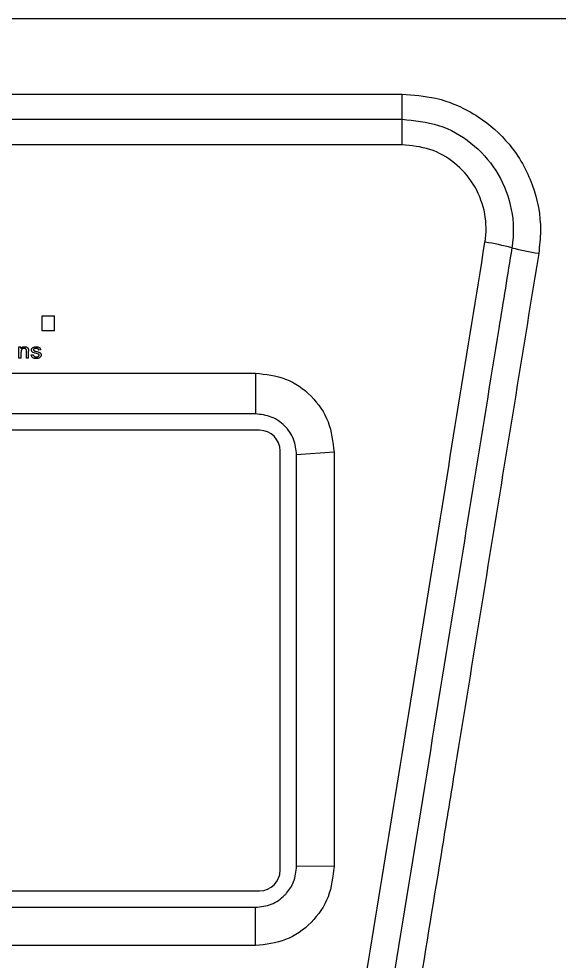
# Model space of a CAD drawing. Extents: x 150 to 4150, y 50 to 2920.
# Drawn here: x 1059.5 to 1125.2, y 1731.1 to 1845.7 of the extents above; entities that cross this region are included whole.
import ezdxf

# ---------------------------------------------------------------- set-up
doc = ezdxf.new("R2010")
doc.units = 0
doc.header["$LTSCALE"] = 10
doc.linetypes.add('SLD-KATı', pattern=[0])
doc.layers.get('0').update_dxf_attribs({"linetype": 'CONTINUOUS'})

msp = doc.modelspace()

# ---------------------------------------------------------------- linework, layer by layer
at = {"color": 7, "linetype": 'SLD-KATı'}
for p, q in [((1130.78, 1845.7), (910.78, 1845.7)), ((935.47, 1836.54), (1106.1, 1836.54)), ((1106.1, 1833.49), (1106.1, 1836.54)), ((935.47, 1833.49), (1106.1, 1833.49)), ((1106.1, 1830.38), (1106.1, 1833.49)), ((1106.1, 1830.38), (935.47, 1830.38)), ((1062.33, 1809.58), (1063.83, 1809.58)), ((1062.33, 1807.76), (1062.33, 1809.58)), ((1063.83, 1807.76), (1063.83, 1809.58)), ((1063.83, 1807.76), (1062.33, 1807.76)), ((1059.52, 1805.81), (1059.75, 1805.81)), ((1059.52, 1804.42), (1059.52, 1805.81)), ((1059.75, 1805.61), (1059.75, 1805.81)), ((1059.77, 1804.42), (1059.77, 1805.18)), ((1060.45, 1804.42), (1060.45, 1805.26)), ((1060.7, 1804.42), (1060.7, 1805.27)), ((1061, 1804.84), (1061.25, 1804.86)), ((1061.9, 1804.93), (1061.65, 1805.01)), ((1062.18, 1805.44), (1061.93, 1805.41)), ((1059.77, 1804.42), (1059.52, 1804.42)), ((1060.7, 1804.42), (1060.45, 1804.42)), ((953.28, 1802.62), (1088.28, 1802.62)), ((1088.28, 1802.62), (1088.28, 1797.67)), ((1088.28, 1797.67), (953.28, 1797.67)), ((1088.78, 1795.67), (952.78, 1795.67)), ((1091.28, 1742.17), (1091.28, 1793.17)), ((1097.83, 1793), (1093.28, 1792.67)), ((1093.28, 1742.67), (1093.28, 1792.67)), ((1097.83, 1793), (1097.83, 1742.63)), ((1097.83, 1742.63), (1093.28, 1742.67)), ((952.78, 1739.67), (1088.78, 1739.67)), ((953.28, 1737.67), (1088.28, 1737.67)), ((1088.28, 1733.01), (1088.28, 1737.67)), ((1088.28, 1733.01), (953.28, 1733.01))]:
    msp.add_line(p, q, dxfattribs=at)
for centre, radius, start, end in [((1111.18, 1786.4), 32.53, 75.273, 81.1509), ((1127.72, 1849.78), 32.97, 255.4701, 261.265), ((1088.78, 1793.17), 2.5, 0, 90), ((1088.78, 1742.17), 2.5, 270, 0)]:
    msp.add_arc(centre, radius, start, end, dxfattribs=at)
for points, knots in [([(1106.1, 1836.54), (1107.47, 1836.44), (1110.73, 1836.21), (1115.34, 1834.12), (1119.48, 1830.46), (1122.22, 1825.63), (1123.12, 1820.9), (1122.81, 1818.1), (1122.71, 1817.18)], [0, 0, 0, 0, 0.141366, 0.336643, 0.510045, 0.707777, 0.904093, 1, 1, 1, 1]), ([(1106.1, 1833.49), (1107.6, 1833.35), (1110.62, 1833.05), (1114.64, 1830.76), (1117.73, 1827.38), (1119.51, 1823.13), (1119.73, 1819.81), (1119.48, 1818.08), (1119.45, 1817.86)], [0, 0, 0, 0, 0.1925364, 0.3851922, 0.5789469, 0.7742265, 0.9705594, 1, 1, 1, 1]), ([(1116.18, 1818.54), (1116.2, 1818.69), (1116.39, 1819.97), (1116.25, 1822.46), (1114.92, 1825.7), (1112.59, 1828.29), (1109.54, 1830.05), (1107.24, 1830.27), (1106.1, 1830.38)], [0, 0, 0, 0, 0.025766, 0.221696, 0.417508, 0.612393, 0.80637, 1, 1, 1, 1]), ([(1092.72, 1673.54), (1093.94, 1681.07), (1096.38, 1696.15), (1100.98, 1724.57), (1106.52, 1758.82), (1111.9, 1792.08), (1115.11, 1811.94), (1116.18, 1818.54)], [0, 0, 0, 0, 0.156572, 0.313392, 0.587524, 0.862996, 1, 1, 1, 1]), ([(1119.45, 1817.86), (1118.92, 1814.59), (1116.27, 1798.24), (1112.32, 1773.87), (1107.6, 1744.81), (1103.73, 1720.92), (1099.85, 1697.02), (1097.28, 1681.12), (1095.99, 1673.18)], [0, 0, 0, 0, 0.0680479, 0.3403924, 0.5047146, 0.6690368, 0.8345184, 1, 1, 1, 1]), ([(1122.71, 1817.18), (1121.45, 1809.42), (1118.08, 1788.68), (1114.16, 1764.55), (1109.55, 1736.17), (1105.1, 1708.78), (1101.2, 1684.81), (1099.26, 1672.83)], [0, 0, 0, 0, 0.1618866, 0.4325107, 0.5001293, 0.7500647, 1, 1, 1, 1]), ([(1059.75, 1805.61), (1059.78, 1805.64), (1059.83, 1805.71), (1059.94, 1805.79), (1060.07, 1805.83), (1060.16, 1805.83), (1060.21, 1805.83)], [0, 0, 0, 0, 0.24998, 0.499829, 0.742876, 1, 1, 1, 1]), ([(1060.21, 1805.83), (1060.28, 1805.83), (1060.39, 1805.82), (1060.52, 1805.75), (1060.61, 1805.68), (1060.66, 1805.59), (1060.7, 1805.45), (1060.7, 1805.34), (1060.7, 1805.27)], [0, 0, 0, 0, 0.249458, 0.38158, 0.499585, 0.618207, 0.749561, 1, 1, 1, 1]), ([(1061.05, 1805.44), (1061.05, 1805.47), (1061.06, 1805.53), (1061.1, 1805.62), (1061.16, 1805.69), (1061.25, 1805.77), (1061.41, 1805.82), (1061.53, 1805.83), (1061.6, 1805.83)], [0, 0, 0, 0, 0.130911, 0.251501, 0.371229, 0.499978, 0.725304, 1, 1, 1, 1]), ([(1061.6, 1805.83), (1061.67, 1805.83), (1061.8, 1805.82), (1061.95, 1805.77), (1062.06, 1805.7), (1062.14, 1805.59), (1062.16, 1805.5), (1062.18, 1805.44)], [0, 0, 0, 0, 0.250372, 0.500276, 0.628402, 0.750384, 1, 1, 1, 1]), ([(1060.15, 1805.63), (1060.12, 1805.63), (1060.06, 1805.63), (1059.98, 1805.6), (1059.91, 1805.56), (1059.85, 1805.5), (1059.81, 1805.43), (1059.78, 1805.32), (1059.78, 1805.24), (1059.77, 1805.18)], [0, 0, 0, 0, 0.1405075, 0.2663225, 0.3835865, 0.4998858, 0.6175784, 0.7405977, 1, 1, 1, 1]), ([(1060.45, 1805.26), (1060.45, 1805.31), (1060.45, 1805.38), (1060.43, 1805.47), (1060.4, 1805.53), (1060.35, 1805.57), (1060.3, 1805.61), (1060.23, 1805.63), (1060.18, 1805.63), (1060.15, 1805.63)], [0, 0, 0, 0, 0.250301, 0.384719, 0.500117, 0.615518, 0.732329, 0.858392, 1, 1, 1, 1]), ([(1061.62, 1804.39), (1061.54, 1804.39), (1061.4, 1804.4), (1061.23, 1804.47), (1061.13, 1804.56), (1061.04, 1804.67), (1061.02, 1804.77), (1061, 1804.84)], [0, 0, 0, 0, 0.27379, 0.499898, 0.623489, 0.75027, 1, 1, 1, 1]), ([(1061.65, 1805.01), (1061.51, 1805.04), (1061.35, 1805.07), (1061.17, 1805.17), (1061.1, 1805.24), (1061.06, 1805.34), (1061.05, 1805.4), (1061.05, 1805.44)], [0, 0, 0, 0, 0.500452, 0.627377, 0.749954, 0.871089, 1, 1, 1, 1]), ([(1061.25, 1804.86), (1061.26, 1804.82), (1061.28, 1804.76), (1061.33, 1804.69), (1061.4, 1804.63), (1061.5, 1804.6), (1061.59, 1804.59), (1061.63, 1804.59)], [0, 0, 0, 0, 0.249446, 0.373019, 0.499726, 0.749404, 1, 1, 1, 1]), ([(1061.61, 1805.63), (1061.57, 1805.63), (1061.49, 1805.63), (1061.4, 1805.6), (1061.35, 1805.57), (1061.32, 1805.54), (1061.3, 1805.5), (1061.3, 1805.47), (1061.3, 1805.46)], [0, 0, 0, 0, 0.33501, 0.591534, 0.698383, 0.797587, 0.895776, 1, 1, 1, 1]), ([(1061.3, 1805.46), (1061.3, 1805.44), (1061.3, 1805.42), (1061.32, 1805.39), (1061.34, 1805.36), (1061.36, 1805.35), (1061.37, 1805.34)], [0, 0, 0, 0, 0.269525, 0.499546, 0.720637, 1, 1, 1, 1]), ([(1061.37, 1805.34), (1061.41, 1805.33), (1061.49, 1805.29), (1061.58, 1805.27), (1061.64, 1805.26)], [0, 0, 0, 0, 0.3662299, 1, 1, 1, 1]), ([(1061.93, 1805.41), (1061.92, 1805.45), (1061.91, 1805.5), (1061.86, 1805.56), (1061.81, 1805.6), (1061.72, 1805.63), (1061.65, 1805.63), (1061.61, 1805.63)], [0, 0, 0, 0, 0.249552, 0.372602, 0.499907, 0.749456, 1, 1, 1, 1]), ([(1062.23, 1804.83), (1062.22, 1804.8), (1062.22, 1804.73), (1062.18, 1804.63), (1062.11, 1804.55), (1062, 1804.46), (1061.83, 1804.4), (1061.69, 1804.39), (1061.62, 1804.39)], [0, 0, 0, 0, 0.125062, 0.249983, 0.369329, 0.5002, 0.74973, 1, 1, 1, 1]), ([(1061.63, 1804.59), (1061.67, 1804.59), (1061.75, 1804.59), (1061.84, 1804.62), (1061.9, 1804.66), (1061.94, 1804.7), (1061.97, 1804.75), (1061.97, 1804.79), (1061.98, 1804.81)], [0, 0, 0, 0, 0.274556, 0.500153, 0.624784, 0.749452, 0.868893, 1, 1, 1, 1]), ([(1061.64, 1805.26), (1061.77, 1805.23), (1061.94, 1805.2), (1062.11, 1805.1), (1062.18, 1805.02), (1062.22, 1804.93), (1062.22, 1804.87), (1062.23, 1804.83)], [0, 0, 0, 0, 0.500512, 0.628044, 0.750516, 0.866392, 1, 1, 1, 1]), ([(1061.98, 1804.81), (1061.97, 1804.82), (1061.97, 1804.85), (1061.96, 1804.88), (1061.93, 1804.91), (1061.91, 1804.92), (1061.9, 1804.93)], [0, 0, 0, 0, 0.273808, 0.499694, 0.719676, 1, 1, 1, 1]), ([(1088.28, 1802.62), (1089.53, 1802.48), (1092.05, 1802.19), (1095.2, 1799.96), (1097.4, 1796.78), (1097.69, 1794.26), (1097.83, 1793)], [0, 0, 0, 0, 0.249122, 0.498544, 0.748576, 1, 1, 1, 1]), ([(1093.28, 1792.67), (1093.21, 1793.32), (1093.06, 1794.63), (1091.9, 1796.28), (1090.25, 1797.44), (1088.94, 1797.59), (1088.28, 1797.67)], [0, 0, 0, 0, 0.25151, 0.501749, 0.7511649, 1, 1, 1, 1]), ([(1088.28, 1737.67), (1088.94, 1737.74), (1090.24, 1737.89), (1091.46, 1738.74), (1092.34, 1739.69), (1093.07, 1740.82), (1093.21, 1742.01), (1093.28, 1742.67)], [0, 0, 0, 0, 0.250338, 0.499839, 0.544928, 0.750178, 1, 1, 1, 1]), ([(1097.83, 1742.63), (1097.69, 1741.37), (1097.4, 1738.85), (1095.2, 1735.67), (1092.04, 1733.44), (1089.54, 1733.15), (1088.28, 1733.01)], [0, 0, 0, 0, 0.250851, 0.500986, 0.750303, 1, 1, 1, 1])]:
    msp.add_open_spline(points, degree=3, knots=knots, dxfattribs=at)

doc.saveas('drawing.dxf')
